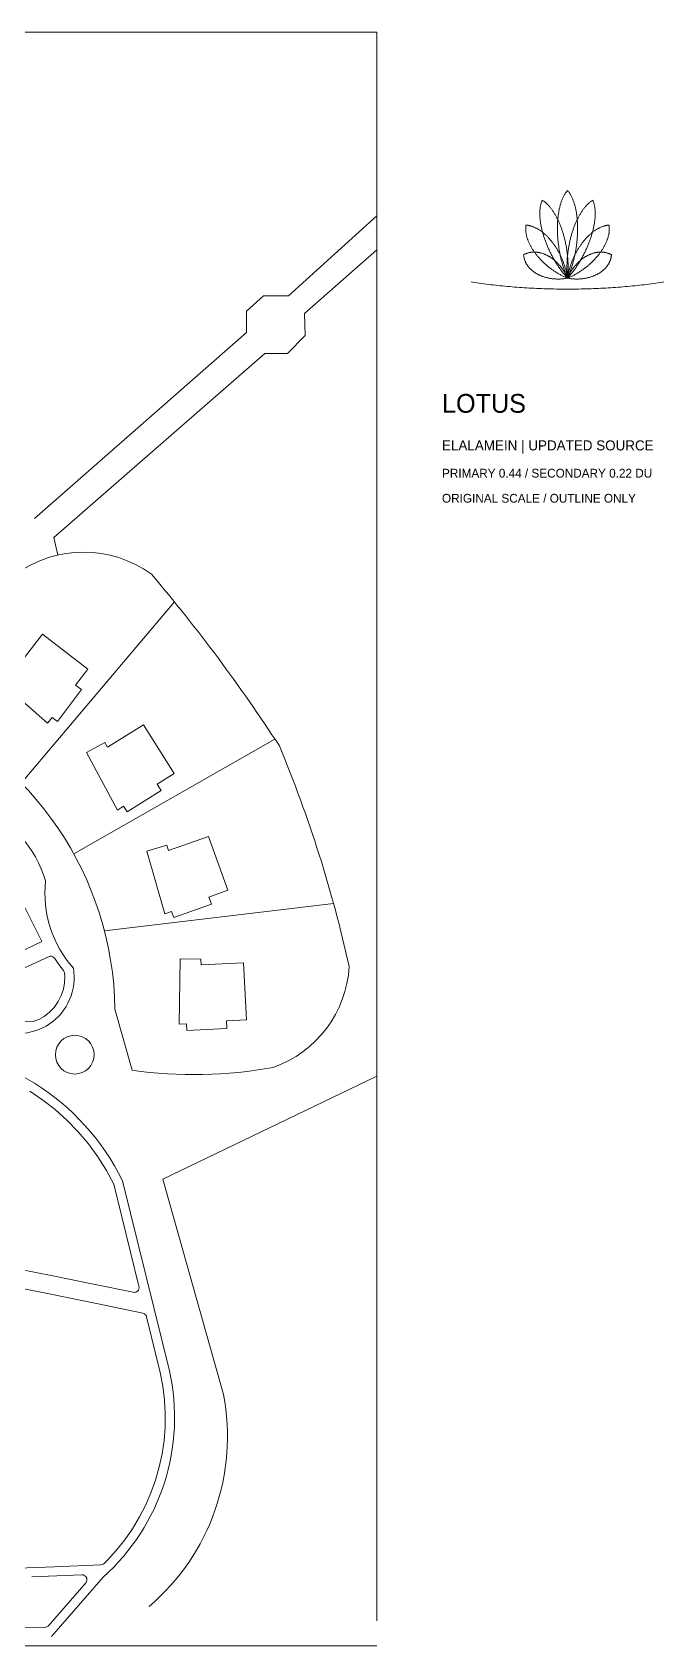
# Model space of a CAD drawing. Header units: inches. Extents: x 36 to 78.3, y 17.3 to 55.9.
# Drawn here: x 63.2 to 78.3, y 17.31 to 55.9 of the extents above; entities that cross this region are included whole.
import ezdxf

# ---------------------------------------------------------------- set-up
doc = ezdxf.new("R2010")
doc.units = ezdxf.units.IN
for name, color, linetype, lineweight in [('01_ORIGINAL_PLAN', 7, 'Continuous', 20), ('02_CONCEPT_CLOSED_AREAS', 7, 'Continuous', 15), ('03_CONCEPT_ICON', 7, 'Continuous', 15), ('04_TITLE', 7, 'Continuous', 15)]:
    doc.layers.add(name, color=color, linetype=linetype, lineweight=lineweight)

msp = doc.modelspace()

# ---------------------------------------------------------------- linework, layer by layer
at = {"layer": '01_ORIGINAL_PLAN'}
for p, q in [((36.248, 55.9), (71.442, 55.9)), ((71.442, 55.9), (71.442, 17.906)), ((71.442, 17.312), (36.248, 17.312))]:
    msp.add_line(p, q, dxfattribs=at)
for points in [[(63.257, 44.272), (68.329, 48.719), (68.329, 49.231), (68.73, 49.6), (69.33, 49.6), (71.442, 51.512), (71.442, 50.696), (69.711, 49.177), (69.725, 48.651), (69.304, 48.218), (68.761, 48.218), (63.72, 43.82), (63.817, 43.397)], [(66.604, 42.276), (62.941, 37.945)], [(69.006, 38.995), (64.196, 36.253)], [(70.407, 35.063), (64.93, 34.409)], [(65.18, 32.538), (65.591, 31.078)], [(71.442, 30.938), (66.326, 28.468)], [(66.326, 28.468), (67.775, 23.323)]]:
    msp.add_lwpolyline(points, dxfattribs=at)
for points in [[(60.29, 39.74, -0.089338), (62.813, 42.944, -0.322066), (66.051, 42.944, -0.030946), (69.111, 38.833, -0.044664), (70.78, 33.554, -0.301674), (68.967, 31.144, -0.082145), (65.591, 31.078)], [(60.29, 39.74, -0.300089), (65.18, 32.538)], [(59.998, 35.322), (60.235, 35.059), (61.831, 36.816), (61.933, 37.418, -0.214593), (63.522, 35.602, 0.212382), (64.188, 33.517, -0.642649), (62.166, 32.15, 0.132984), (51.615, 31.858, -0.471407), (50.913, 32.245)], [(53.65, 30.945, -0.14301), (60.243, 31.63, -0.286424), (65.36, 28.431), (66.481, 23.89, -0.272091), (64.9, 18.954), (63.661, 17.533)]]:
    msp.add_lwpolyline(points, format="xyb", dxfattribs=at)
for points in [[(62.827, 40.702), (63.445, 41.502), (64.534, 40.672), (64.241, 40.288), (64.384, 40.18), (63.804, 39.42), (63.677, 39.516), (63.571, 39.377), (62.394, 40.407), (62.722, 40.782)], [(65.006, 38.799), (65.865, 39.334), (66.595, 38.175), (66.187, 37.918), (66.283, 37.767), (65.474, 37.257), (65.389, 37.391), (65.242, 37.298), (64.498, 38.674), (64.936, 38.911)], [(66.464, 36.332), (67.417, 36.67), (67.882, 35.382), (67.428, 35.218), (67.489, 35.05), (66.59, 34.725), (66.536, 34.875), (66.372, 34.816), (65.94, 36.319), (66.419, 36.457)], [(61.796, 34.957), (62.78, 35.461), (63.435, 34.152), (62.399, 33.663)], [(67.244, 33.6), (68.254, 33.648), (68.327, 32.28), (67.845, 32.255), (67.855, 32.076), (66.9, 32.025), (66.892, 32.184), (66.717, 32.175), (66.739, 33.739), (67.237, 33.732)]]:
    msp.add_lwpolyline(points, close=True, dxfattribs=at)
msp.add_circle((64.22, 31.448), 0.463, dxfattribs=at)
msp.add_arc((62.535, 22.313), 5.337, 310.4718, 10.9016, dxfattribs=at)
at = {"layer": '02_CONCEPT_CLOSED_AREAS'}
for points in [[(62.812, 33.426), (63.604, 33.8), (63.635, 33.805), (63.666, 33.803), (63.696, 33.792), (63.722, 33.774), (63.742, 33.75), (63.838, 33.602), (63.952, 33.459), (63.97, 33.429), (63.978, 33.396), (63.985, 33.327), (63.978, 33.167), (63.948, 33.011), (63.898, 32.862), (63.827, 32.721), (63.725, 32.577), (63.614, 32.462), (63.485, 32.362), (63.359, 32.29), (63.275, 32.255), (63.247, 32.248), (63.233, 32.246), (62.53, 32.231)], [(63.146, 30.574), (63.459, 30.363), (63.751, 30.136), (64.039, 29.877), (64.303, 29.605), (64.549, 29.313), (64.775, 29.003), (64.981, 28.675), (65.152, 28.351), (65.755, 25.911), (65.759, 25.879), (65.757, 25.863), (65.753, 25.847), (65.74, 25.818), (65.719, 25.793), (65.706, 25.783), (65.678, 25.769), (65.662, 25.765), (65.646, 25.763), (65.614, 25.765), (64.67, 25.963), (63.697, 26.161), (62.885, 26.32)], [(62.802, 25.888), (63.611, 25.729), (64.743, 25.499), (65.845, 25.266), (65.873, 25.256), (65.886, 25.249), (65.909, 25.229), (65.918, 25.218), (65.932, 25.192), (65.936, 25.177), (66.265, 23.846), (66.327, 23.52), (66.367, 23.194), (66.384, 22.868), (66.38, 22.543), (66.355, 22.221), (66.308, 21.902), (66.241, 21.587), (66.151, 21.27), (66.042, 20.968), (65.918, 20.68), (65.771, 20.393), (65.6, 20.109), (65.415, 19.842), (65.211, 19.587), (64.995, 19.35), (64.921, 19.279), (64.898, 19.262), (64.872, 19.251), (64.844, 19.246), (63.732, 19.202), (62.641, 19.163)], [(63.195, 18.962), (64.386, 19.007), (64.417, 19.005), (64.432, 19), (64.459, 18.986), (64.482, 18.965), (64.491, 18.953), (64.505, 18.925), (64.509, 18.91), (64.511, 18.895), (64.508, 18.864), (64.504, 18.849), (64.491, 18.821), (63.584, 17.781), (63.556, 17.763), (63.523, 17.753), (63.506, 17.752), (59.891, 17.735)]]:
    msp.add_lwpolyline(points, dxfattribs=at)
at = {"layer": '03_CONCEPT_ICON'}
for points in [[(76, 50.02), (75.99, 50.042), (75.981, 50.065), (75.972, 50.087), (75.963, 50.11), (75.954, 50.133), (75.945, 50.156), (75.937, 50.179), (75.928, 50.203), (75.92, 50.226), (75.912, 50.25), (75.905, 50.273), (75.897, 50.297), (75.89, 50.321), (75.883, 50.345), (75.876, 50.368), (75.869, 50.392), (75.863, 50.417), (75.856, 50.441), (75.85, 50.465), (75.844, 50.489), (75.839, 50.514), (75.833, 50.538), (75.828, 50.562), (75.823, 50.587), (75.818, 50.611), (75.813, 50.636), (75.808, 50.66), (75.804, 50.685), (75.8, 50.709), (75.796, 50.734), (75.792, 50.758), (75.789, 50.783), (75.785, 50.807), (75.782, 50.832), (75.779, 50.856), (75.776, 50.88), (75.774, 50.905), (75.772, 50.929), (75.769, 50.953), (75.767, 50.978), (75.766, 51.002), (75.764, 51.026), (75.763, 51.05), (75.761, 51.074), (75.76, 51.098), (75.76, 51.121), (75.759, 51.145), (75.759, 51.169), (75.759, 51.192), (75.759, 51.216), (75.759, 51.239), (75.759, 51.262), (75.76, 51.285), (75.76, 51.308), (75.761, 51.331), (75.763, 51.353), (75.764, 51.376), (75.766, 51.398), (75.767, 51.42), (75.769, 51.442), (75.772, 51.464), (75.774, 51.486), (75.776, 51.507), (75.779, 51.529), (75.782, 51.55), (75.785, 51.571), (75.789, 51.592), (75.792, 51.612), (75.796, 51.633), (75.8, 51.653), (75.804, 51.673), (75.808, 51.692), (75.813, 51.712), (75.818, 51.731), (75.823, 51.75), (75.828, 51.769), (75.833, 51.787), (75.839, 51.805), (75.844, 51.823), (75.85, 51.841), (75.856, 51.859), (75.863, 51.876), (75.869, 51.893), (75.876, 51.909), (75.883, 51.926), (75.89, 51.942), (75.897, 51.957), (75.905, 51.973), (75.912, 51.988), (75.92, 52.002), (75.928, 52.017), (75.937, 52.031), (75.945, 52.045), (75.954, 52.058), (75.963, 52.071), (75.972, 52.084), (75.981, 52.096), (75.99, 52.108), (76, 52.12), (76.01, 52.108), (76.019, 52.096), (76.028, 52.084), (76.037, 52.071), (76.046, 52.058), (76.055, 52.045), (76.063, 52.031), (76.072, 52.017), (76.08, 52.002), (76.088, 51.988), (76.095, 51.973), (76.103, 51.957), (76.11, 51.942), (76.117, 51.926), (76.124, 51.909), (76.131, 51.893), (76.137, 51.876), (76.144, 51.859), (76.15, 51.841), (76.156, 51.823), (76.161, 51.805), (76.167, 51.787), (76.172, 51.769), (76.177, 51.75), (76.182, 51.731), (76.187, 51.712), (76.192, 51.692), (76.196, 51.673), (76.2, 51.653), (76.204, 51.633), (76.208, 51.612), (76.211, 51.592), (76.215, 51.571), (76.218, 51.55), (76.221, 51.529), (76.224, 51.507), (76.226, 51.486), (76.228, 51.464), (76.231, 51.442), (76.233, 51.42), (76.234, 51.398), (76.236, 51.376), (76.237, 51.353), (76.239, 51.331), (76.24, 51.308), (76.24, 51.285), (76.241, 51.262), (76.241, 51.239), (76.241, 51.216), (76.241, 51.192), (76.241, 51.169), (76.241, 51.145), (76.24, 51.121), (76.24, 51.098), (76.239, 51.074), (76.237, 51.05), (76.236, 51.026), (76.234, 51.002), (76.233, 50.978), (76.231, 50.953), (76.228, 50.929), (76.226, 50.905), (76.224, 50.88), (76.221, 50.856), (76.218, 50.832), (76.215, 50.807), (76.211, 50.783), (76.208, 50.758), (76.204, 50.734), (76.2, 50.709), (76.196, 50.685), (76.192, 50.66), (76.187, 50.636), (76.182, 50.611), (76.177, 50.587), (76.172, 50.562), (76.167, 50.538), (76.161, 50.514), (76.156, 50.489), (76.15, 50.465), (76.144, 50.441), (76.137, 50.417), (76.131, 50.392), (76.124, 50.368), (76.117, 50.345), (76.11, 50.321), (76.103, 50.297), (76.095, 50.273), (76.088, 50.25), (76.08, 50.226), (76.072, 50.203), (76.063, 50.179), (76.055, 50.156), (76.046, 50.133), (76.037, 50.11), (76.028, 50.087), (76.019, 50.065), (76.01, 50.042), (76, 50.02)], [(76, 50.02), (75.985, 50.037), (75.97, 50.054), (75.955, 50.072), (75.94, 50.089), (75.925, 50.107), (75.911, 50.125), (75.896, 50.143), (75.882, 50.161), (75.868, 50.179), (75.854, 50.198), (75.84, 50.217), (75.827, 50.235), (75.813, 50.254), (75.8, 50.273), (75.787, 50.293), (75.774, 50.312), (75.761, 50.331), (75.748, 50.351), (75.735, 50.371), (75.723, 50.39), (75.711, 50.41), (75.699, 50.43), (75.687, 50.45), (75.675, 50.471), (75.664, 50.491), (75.652, 50.511), (75.641, 50.532), (75.63, 50.552), (75.619, 50.573), (75.609, 50.593), (75.598, 50.614), (75.588, 50.634), (75.578, 50.655), (75.568, 50.676), (75.558, 50.697), (75.548, 50.718), (75.539, 50.739), (75.53, 50.759), (75.521, 50.78), (75.512, 50.801), (75.504, 50.822), (75.495, 50.843), (75.487, 50.864), (75.479, 50.885), (75.471, 50.906), (75.464, 50.927), (75.456, 50.947), (75.449, 50.968), (75.442, 50.989), (75.436, 51.01), (75.429, 51.031), (75.423, 51.051), (75.417, 51.072), (75.411, 51.092), (75.405, 51.113), (75.4, 51.133), (75.394, 51.154), (75.389, 51.174), (75.385, 51.194), (75.38, 51.214), (75.376, 51.234), (75.372, 51.254), (75.368, 51.274), (75.364, 51.294), (75.361, 51.314), (75.357, 51.333), (75.354, 51.353), (75.352, 51.372), (75.349, 51.391), (75.347, 51.41), (75.345, 51.429), (75.343, 51.448), (75.342, 51.466), (75.341, 51.485), (75.34, 51.503), (75.339, 51.521), (75.338, 51.539), (75.338, 51.557), (75.338, 51.575), (75.338, 51.592), (75.339, 51.61), (75.34, 51.627), (75.341, 51.644), (75.342, 51.66), (75.344, 51.677), (75.346, 51.693), (75.348, 51.709), (75.35, 51.725), (75.353, 51.741), (75.356, 51.756), (75.359, 51.771), (75.362, 51.786), (75.366, 51.801), (75.37, 51.816), (75.374, 51.83), (75.379, 51.844), (75.384, 51.857), (75.389, 51.871), (75.394, 51.884), (75.406, 51.877), (75.419, 51.869), (75.431, 51.86), (75.442, 51.852), (75.454, 51.843), (75.466, 51.834), (75.478, 51.824), (75.489, 51.814), (75.501, 51.803), (75.512, 51.793), (75.524, 51.781), (75.535, 51.77), (75.546, 51.758), (75.557, 51.746), (75.568, 51.734), (75.579, 51.721), (75.59, 51.708), (75.6, 51.695), (75.611, 51.681), (75.622, 51.667), (75.632, 51.653), (75.642, 51.638), (75.652, 51.623), (75.662, 51.608), (75.672, 51.593), (75.682, 51.577), (75.692, 51.561), (75.702, 51.545), (75.711, 51.528), (75.721, 51.512), (75.73, 51.495), (75.739, 51.478), (75.748, 51.46), (75.757, 51.442), (75.766, 51.425), (75.774, 51.406), (75.783, 51.388), (75.791, 51.37), (75.8, 51.351), (75.808, 51.332), (75.816, 51.313), (75.824, 51.293), (75.831, 51.274), (75.839, 51.254), (75.846, 51.234), (75.854, 51.214), (75.861, 51.194), (75.868, 51.173), (75.875, 51.153), (75.882, 51.132), (75.888, 51.111), (75.895, 51.09), (75.901, 51.069), (75.907, 51.047), (75.913, 51.026), (75.919, 51.004), (75.925, 50.983), (75.93, 50.961), (75.935, 50.939), (75.941, 50.917), (75.946, 50.894), (75.951, 50.872), (75.955, 50.85), (75.96, 50.827), (75.964, 50.805), (75.968, 50.782), (75.972, 50.759), (75.976, 50.737), (75.98, 50.714), (75.983, 50.691), (75.987, 50.668), (75.99, 50.645), (75.993, 50.622), (75.995, 50.599), (75.998, 50.575), (76, 50.552), (76.003, 50.529), (76.005, 50.506), (76.006, 50.483), (76.008, 50.459), (76.009, 50.436), (76.011, 50.413), (76.012, 50.389), (76.012, 50.366), (76.013, 50.343), (76.014, 50.319), (76.014, 50.296), (76.014, 50.273), (76.014, 50.25), (76.013, 50.227), (76.013, 50.203), (76.012, 50.18), (76.011, 50.157), (76.009, 50.134), (76.008, 50.111), (76.006, 50.088), (76.004, 50.065), (76.002, 50.043), (76, 50.02)], [(76, 50.02), (75.998, 50.043), (75.996, 50.065), (75.994, 50.088), (75.992, 50.111), (75.991, 50.134), (75.989, 50.157), (75.988, 50.18), (75.987, 50.203), (75.987, 50.227), (75.986, 50.25), (75.986, 50.273), (75.986, 50.296), (75.986, 50.319), (75.987, 50.343), (75.988, 50.366), (75.988, 50.389), (75.989, 50.413), (75.991, 50.436), (75.992, 50.459), (75.994, 50.483), (75.995, 50.506), (75.997, 50.529), (76, 50.552), (76.002, 50.575), (76.005, 50.599), (76.007, 50.622), (76.01, 50.645), (76.013, 50.668), (76.017, 50.691), (76.02, 50.714), (76.024, 50.737), (76.028, 50.759), (76.032, 50.782), (76.036, 50.805), (76.04, 50.827), (76.045, 50.85), (76.049, 50.872), (76.054, 50.894), (76.059, 50.917), (76.065, 50.939), (76.07, 50.961), (76.075, 50.983), (76.081, 51.004), (76.087, 51.026), (76.093, 51.047), (76.099, 51.069), (76.105, 51.09), (76.112, 51.111), (76.118, 51.132), (76.125, 51.153), (76.132, 51.173), (76.139, 51.194), (76.146, 51.214), (76.154, 51.234), (76.161, 51.254), (76.169, 51.274), (76.176, 51.293), (76.184, 51.313), (76.192, 51.332), (76.2, 51.351), (76.209, 51.37), (76.217, 51.388), (76.226, 51.406), (76.234, 51.425), (76.243, 51.442), (76.252, 51.46), (76.261, 51.478), (76.27, 51.495), (76.279, 51.512), (76.289, 51.528), (76.298, 51.545), (76.308, 51.561), (76.318, 51.577), (76.328, 51.593), (76.338, 51.608), (76.348, 51.623), (76.358, 51.638), (76.368, 51.653), (76.378, 51.667), (76.389, 51.681), (76.4, 51.695), (76.41, 51.708), (76.421, 51.721), (76.432, 51.734), (76.443, 51.746), (76.454, 51.758), (76.465, 51.77), (76.476, 51.781), (76.488, 51.793), (76.499, 51.803), (76.511, 51.814), (76.522, 51.824), (76.534, 51.834), (76.546, 51.843), (76.558, 51.852), (76.569, 51.86), (76.581, 51.869), (76.594, 51.877), (76.606, 51.884), (76.611, 51.871), (76.616, 51.857), (76.621, 51.844), (76.626, 51.83), (76.63, 51.816), (76.634, 51.801), (76.638, 51.786), (76.641, 51.771), (76.644, 51.756), (76.647, 51.741), (76.65, 51.725), (76.652, 51.709), (76.654, 51.693), (76.656, 51.677), (76.658, 51.66), (76.659, 51.644), (76.66, 51.627), (76.661, 51.61), (76.662, 51.592), (76.662, 51.575), (76.662, 51.557), (76.662, 51.539), (76.661, 51.521), (76.66, 51.503), (76.659, 51.485), (76.658, 51.466), (76.657, 51.448), (76.655, 51.429), (76.653, 51.41), (76.651, 51.391), (76.648, 51.372), (76.646, 51.353), (76.643, 51.333), (76.639, 51.314), (76.636, 51.294), (76.632, 51.274), (76.628, 51.254), (76.624, 51.234), (76.62, 51.214), (76.615, 51.194), (76.611, 51.174), (76.606, 51.154), (76.6, 51.133), (76.595, 51.113), (76.589, 51.092), (76.583, 51.072), (76.577, 51.051), (76.571, 51.031), (76.564, 51.01), (76.558, 50.989), (76.551, 50.968), (76.544, 50.947), (76.536, 50.927), (76.529, 50.906), (76.521, 50.885), (76.513, 50.864), (76.505, 50.843), (76.496, 50.822), (76.488, 50.801), (76.479, 50.78), (76.47, 50.759), (76.461, 50.739), (76.452, 50.718), (76.442, 50.697), (76.432, 50.676), (76.422, 50.655), (76.412, 50.634), (76.402, 50.614), (76.391, 50.593), (76.381, 50.573), (76.37, 50.552), (76.359, 50.532), (76.348, 50.511), (76.336, 50.491), (76.325, 50.471), (76.313, 50.45), (76.301, 50.43), (76.289, 50.41), (76.277, 50.39), (76.265, 50.371), (76.252, 50.351), (76.239, 50.331), (76.226, 50.312), (76.213, 50.293), (76.2, 50.273), (76.187, 50.254), (76.173, 50.235), (76.16, 50.217), (76.146, 50.198), (76.132, 50.179), (76.118, 50.161), (76.104, 50.143), (76.089, 50.125), (76.075, 50.107), (76.06, 50.089), (76.045, 50.072), (76.03, 50.054), (76.015, 50.037), (76, 50.02)], [(76, 50.02), (75.982, 50.028), (75.964, 50.035), (75.946, 50.043), (75.928, 50.051), (75.91, 50.06), (75.892, 50.068), (75.875, 50.077), (75.857, 50.086), (75.84, 50.095), (75.823, 50.105), (75.805, 50.114), (75.788, 50.124), (75.771, 50.134), (75.754, 50.144), (75.738, 50.154), (75.721, 50.164), (75.705, 50.175), (75.688, 50.186), (75.672, 50.197), (75.656, 50.208), (75.64, 50.219), (75.624, 50.23), (75.608, 50.242), (75.593, 50.253), (75.577, 50.265), (75.562, 50.277), (75.547, 50.289), (75.532, 50.301), (75.517, 50.313), (75.502, 50.326), (75.488, 50.338), (75.474, 50.351), (75.459, 50.363), (75.445, 50.376), (75.431, 50.389), (75.418, 50.402), (75.404, 50.415), (75.391, 50.429), (75.378, 50.442), (75.365, 50.455), (75.352, 50.469), (75.339, 50.482), (75.327, 50.496), (75.315, 50.51), (75.303, 50.524), (75.291, 50.537), (75.279, 50.551), (75.268, 50.565), (75.256, 50.579), (75.245, 50.594), (75.235, 50.608), (75.224, 50.622), (75.214, 50.636), (75.203, 50.651), (75.193, 50.665), (75.184, 50.679), (75.174, 50.694), (75.165, 50.708), (75.156, 50.723), (75.147, 50.737), (75.138, 50.752), (75.13, 50.766), (75.122, 50.781), (75.114, 50.796), (75.106, 50.81), (75.099, 50.825), (75.092, 50.839), (75.085, 50.854), (75.078, 50.869), (75.072, 50.883), (75.066, 50.898), (75.06, 50.912), (75.054, 50.927), (75.049, 50.941), (75.044, 50.956), (75.039, 50.97), (75.034, 50.985), (75.03, 50.999), (75.026, 51.014), (75.022, 51.028), (75.019, 51.042), (75.016, 51.057), (75.013, 51.071), (75.01, 51.085), (75.008, 51.099), (75.006, 51.113), (75.005, 51.127), (75.003, 51.141), (75.002, 51.155), (75.001, 51.169), (75.001, 51.182), (75.001, 51.196), (75.001, 51.209), (75.001, 51.223), (75.002, 51.236), (75.003, 51.249), (75.005, 51.263), (75.007, 51.276), (75.009, 51.289), (75.022, 51.288), (75.035, 51.286), (75.048, 51.284), (75.061, 51.282), (75.074, 51.28), (75.088, 51.277), (75.101, 51.274), (75.114, 51.271), (75.127, 51.267), (75.14, 51.263), (75.154, 51.258), (75.167, 51.254), (75.18, 51.249), (75.193, 51.243), (75.206, 51.238), (75.219, 51.232), (75.232, 51.226), (75.245, 51.219), (75.258, 51.212), (75.271, 51.205), (75.284, 51.198), (75.297, 51.19), (75.31, 51.183), (75.323, 51.174), (75.336, 51.166), (75.349, 51.157), (75.362, 51.148), (75.374, 51.139), (75.387, 51.13), (75.4, 51.12), (75.412, 51.11), (75.425, 51.1), (75.437, 51.089), (75.45, 51.078), (75.462, 51.067), (75.474, 51.056), (75.486, 51.045), (75.498, 51.033), (75.51, 51.021), (75.522, 51.009), (75.534, 50.997), (75.546, 50.984), (75.558, 50.972), (75.569, 50.959), (75.581, 50.946), (75.592, 50.932), (75.604, 50.919), (75.615, 50.905), (75.626, 50.891), (75.637, 50.877), (75.648, 50.863), (75.659, 50.848), (75.669, 50.833), (75.68, 50.818), (75.691, 50.803), (75.701, 50.788), (75.711, 50.773), (75.721, 50.757), (75.731, 50.742), (75.741, 50.726), (75.751, 50.71), (75.761, 50.694), (75.77, 50.677), (75.779, 50.661), (75.789, 50.644), (75.798, 50.628), (75.807, 50.611), (75.815, 50.594), (75.824, 50.577), (75.832, 50.56), (75.841, 50.542), (75.849, 50.525), (75.857, 50.507), (75.865, 50.489), (75.872, 50.472), (75.88, 50.454), (75.887, 50.436), (75.894, 50.418), (75.901, 50.399), (75.908, 50.381), (75.915, 50.363), (75.921, 50.344), (75.927, 50.326), (75.933, 50.307), (75.939, 50.288), (75.945, 50.269), (75.95, 50.251), (75.956, 50.232), (75.961, 50.213), (75.966, 50.194), (75.97, 50.175), (75.975, 50.155), (75.979, 50.136), (75.983, 50.117), (75.987, 50.098), (75.991, 50.078), (75.994, 50.059), (75.997, 50.039), (76, 50.02)], [(76, 50.02), (76.003, 50.039), (76.006, 50.059), (76.009, 50.078), (76.013, 50.098), (76.017, 50.117), (76.021, 50.136), (76.025, 50.155), (76.03, 50.175), (76.034, 50.194), (76.039, 50.213), (76.044, 50.232), (76.05, 50.251), (76.055, 50.269), (76.061, 50.288), (76.067, 50.307), (76.073, 50.326), (76.079, 50.344), (76.085, 50.363), (76.092, 50.381), (76.099, 50.399), (76.106, 50.418), (76.113, 50.436), (76.12, 50.454), (76.128, 50.472), (76.135, 50.489), (76.143, 50.507), (76.151, 50.525), (76.159, 50.542), (76.168, 50.56), (76.176, 50.577), (76.185, 50.594), (76.193, 50.611), (76.202, 50.628), (76.211, 50.644), (76.221, 50.661), (76.23, 50.677), (76.239, 50.694), (76.249, 50.71), (76.259, 50.726), (76.269, 50.742), (76.279, 50.757), (76.289, 50.773), (76.299, 50.788), (76.309, 50.803), (76.32, 50.818), (76.331, 50.833), (76.341, 50.848), (76.352, 50.863), (76.363, 50.877), (76.374, 50.891), (76.385, 50.905), (76.396, 50.919), (76.408, 50.932), (76.419, 50.946), (76.431, 50.959), (76.442, 50.972), (76.454, 50.984), (76.466, 50.997), (76.478, 51.009), (76.49, 51.021), (76.502, 51.033), (76.514, 51.045), (76.526, 51.056), (76.538, 51.067), (76.55, 51.078), (76.563, 51.089), (76.575, 51.1), (76.588, 51.11), (76.6, 51.12), (76.613, 51.13), (76.626, 51.139), (76.638, 51.148), (76.651, 51.157), (76.664, 51.166), (76.677, 51.174), (76.69, 51.183), (76.703, 51.19), (76.716, 51.198), (76.729, 51.205), (76.742, 51.212), (76.755, 51.219), (76.768, 51.226), (76.781, 51.232), (76.794, 51.238), (76.807, 51.243), (76.82, 51.249), (76.833, 51.254), (76.846, 51.258), (76.86, 51.263), (76.873, 51.267), (76.886, 51.271), (76.899, 51.274), (76.912, 51.277), (76.926, 51.28), (76.939, 51.282), (76.952, 51.284), (76.965, 51.286), (76.978, 51.288), (76.991, 51.289), (76.993, 51.276), (76.995, 51.263), (76.997, 51.249), (76.998, 51.236), (76.999, 51.223), (76.999, 51.209), (76.999, 51.196), (76.999, 51.182), (76.999, 51.169), (76.998, 51.155), (76.997, 51.141), (76.995, 51.127), (76.994, 51.113), (76.992, 51.099), (76.99, 51.085), (76.987, 51.071), (76.984, 51.057), (76.981, 51.042), (76.978, 51.028), (76.974, 51.014), (76.97, 50.999), (76.966, 50.985), (76.961, 50.97), (76.956, 50.956), (76.951, 50.941), (76.946, 50.927), (76.94, 50.912), (76.934, 50.898), (76.928, 50.883), (76.922, 50.869), (76.915, 50.854), (76.908, 50.839), (76.901, 50.825), (76.894, 50.81), (76.886, 50.796), (76.878, 50.781), (76.87, 50.766), (76.862, 50.752), (76.853, 50.737), (76.844, 50.723), (76.835, 50.708), (76.826, 50.694), (76.816, 50.679), (76.807, 50.665), (76.797, 50.651), (76.786, 50.636), (76.776, 50.622), (76.765, 50.608), (76.755, 50.594), (76.744, 50.579), (76.732, 50.565), (76.721, 50.551), (76.709, 50.537), (76.697, 50.524), (76.685, 50.51), (76.673, 50.496), (76.661, 50.482), (76.648, 50.469), (76.635, 50.455), (76.622, 50.442), (76.609, 50.429), (76.596, 50.415), (76.582, 50.402), (76.569, 50.389), (76.555, 50.376), (76.541, 50.363), (76.526, 50.351), (76.512, 50.338), (76.498, 50.326), (76.483, 50.313), (76.468, 50.301), (76.453, 50.289), (76.438, 50.277), (76.423, 50.265), (76.407, 50.253), (76.392, 50.242), (76.376, 50.23), (76.36, 50.219), (76.344, 50.208), (76.328, 50.197), (76.312, 50.186), (76.295, 50.175), (76.279, 50.164), (76.262, 50.154), (76.246, 50.144), (76.229, 50.134), (76.212, 50.124), (76.195, 50.114), (76.177, 50.105), (76.16, 50.095), (76.143, 50.086), (76.125, 50.077), (76.108, 50.068), (76.09, 50.06), (76.072, 50.051), (76.054, 50.043), (76.036, 50.035), (76.018, 50.028), (76, 50.02)], [(76, 50.02), (75.984, 50.017), (75.968, 50.014), (75.952, 50.012), (75.936, 50.01), (75.921, 50.007), (75.905, 50.006), (75.889, 50.004), (75.873, 50.002), (75.858, 50.001), (75.842, 50), (75.827, 49.999), (75.811, 49.999), (75.796, 49.998), (75.78, 49.998), (75.765, 49.998), (75.75, 49.998), (75.734, 49.999), (75.719, 50), (75.704, 50), (75.689, 50.001), (75.674, 50.003), (75.659, 50.004), (75.644, 50.006), (75.63, 50.007), (75.615, 50.009), (75.6, 50.011), (75.586, 50.014), (75.571, 50.016), (75.557, 50.019), (75.543, 50.022), (75.529, 50.025), (75.515, 50.028), (75.501, 50.032), (75.487, 50.035), (75.474, 50.039), (75.46, 50.043), (75.447, 50.047), (75.433, 50.051), (75.42, 50.056), (75.407, 50.06), (75.394, 50.065), (75.381, 50.07), (75.368, 50.075), (75.356, 50.081), (75.344, 50.086), (75.331, 50.092), (75.319, 50.097), (75.307, 50.103), (75.295, 50.109), (75.284, 50.116), (75.272, 50.122), (75.261, 50.128), (75.249, 50.135), (75.238, 50.142), (75.227, 50.149), (75.217, 50.156), (75.206, 50.163), (75.196, 50.171), (75.185, 50.178), (75.175, 50.186), (75.165, 50.194), (75.156, 50.202), (75.146, 50.21), (75.137, 50.218), (75.128, 50.226), (75.119, 50.235), (75.11, 50.243), (75.102, 50.252), (75.093, 50.261), (75.085, 50.27), (75.077, 50.279), (75.069, 50.288), (75.062, 50.298), (75.055, 50.307), (75.048, 50.317), (75.041, 50.326), (75.034, 50.336), (75.028, 50.346), (75.021, 50.356), (75.015, 50.366), (75.01, 50.377), (75.004, 50.387), (74.999, 50.398), (74.994, 50.408), (74.989, 50.419), (74.985, 50.43), (74.98, 50.441), (74.976, 50.452), (74.973, 50.463), (74.969, 50.474), (74.966, 50.485), (74.963, 50.497), (74.96, 50.508), (74.958, 50.52), (74.955, 50.531), (74.953, 50.543), (74.952, 50.555), (74.95, 50.567), (74.949, 50.579), (74.96, 50.584), (74.97, 50.59), (74.981, 50.595), (74.992, 50.6), (75.003, 50.605), (75.014, 50.609), (75.025, 50.613), (75.036, 50.617), (75.047, 50.621), (75.058, 50.624), (75.07, 50.627), (75.081, 50.63), (75.093, 50.633), (75.104, 50.635), (75.116, 50.637), (75.127, 50.639), (75.139, 50.64), (75.15, 50.642), (75.162, 50.643), (75.174, 50.643), (75.186, 50.644), (75.198, 50.644), (75.209, 50.644), (75.221, 50.644), (75.233, 50.643), (75.245, 50.642), (75.257, 50.641), (75.269, 50.64), (75.281, 50.639), (75.293, 50.637), (75.305, 50.635), (75.317, 50.633), (75.329, 50.63), (75.341, 50.628), (75.353, 50.625), (75.365, 50.622), (75.377, 50.618), (75.389, 50.615), (75.401, 50.611), (75.413, 50.607), (75.425, 50.603), (75.437, 50.598), (75.449, 50.593), (75.461, 50.588), (75.473, 50.583), (75.485, 50.578), (75.497, 50.572), (75.508, 50.567), (75.52, 50.561), (75.532, 50.554), (75.543, 50.548), (75.555, 50.541), (75.567, 50.534), (75.578, 50.527), (75.59, 50.52), (75.601, 50.513), (75.612, 50.505), (75.624, 50.497), (75.635, 50.489), (75.646, 50.481), (75.657, 50.472), (75.668, 50.464), (75.679, 50.455), (75.69, 50.446), (75.701, 50.437), (75.711, 50.427), (75.722, 50.418), (75.732, 50.408), (75.743, 50.398), (75.753, 50.388), (75.763, 50.377), (75.774, 50.367), (75.784, 50.356), (75.794, 50.345), (75.803, 50.334), (75.813, 50.323), (75.823, 50.312), (75.832, 50.3), (75.842, 50.288), (75.851, 50.276), (75.86, 50.264), (75.869, 50.252), (75.878, 50.24), (75.886, 50.227), (75.895, 50.214), (75.904, 50.202), (75.912, 50.188), (75.92, 50.175), (75.928, 50.162), (75.936, 50.148), (75.944, 50.135), (75.951, 50.121), (75.959, 50.107), (75.966, 50.093), (75.973, 50.079), (75.98, 50.064), (75.987, 50.05), (75.994, 50.035), (76, 50.02)], [(76, 50.02), (76.006, 50.035), (76.013, 50.05), (76.02, 50.064), (76.027, 50.079), (76.034, 50.093), (76.041, 50.107), (76.049, 50.121), (76.056, 50.135), (76.064, 50.148), (76.072, 50.162), (76.08, 50.175), (76.088, 50.188), (76.096, 50.202), (76.105, 50.214), (76.114, 50.227), (76.122, 50.24), (76.131, 50.252), (76.14, 50.264), (76.149, 50.276), (76.158, 50.288), (76.168, 50.3), (76.177, 50.312), (76.187, 50.323), (76.197, 50.334), (76.206, 50.345), (76.216, 50.356), (76.226, 50.367), (76.237, 50.377), (76.247, 50.388), (76.257, 50.398), (76.268, 50.408), (76.278, 50.418), (76.289, 50.427), (76.299, 50.437), (76.31, 50.446), (76.321, 50.455), (76.332, 50.464), (76.343, 50.472), (76.354, 50.481), (76.365, 50.489), (76.376, 50.497), (76.388, 50.505), (76.399, 50.513), (76.41, 50.52), (76.422, 50.527), (76.433, 50.534), (76.445, 50.541), (76.457, 50.548), (76.468, 50.554), (76.48, 50.561), (76.492, 50.567), (76.503, 50.572), (76.515, 50.578), (76.527, 50.583), (76.539, 50.588), (76.551, 50.593), (76.563, 50.598), (76.575, 50.603), (76.587, 50.607), (76.599, 50.611), (76.611, 50.615), (76.623, 50.618), (76.635, 50.622), (76.647, 50.625), (76.659, 50.628), (76.671, 50.63), (76.683, 50.633), (76.695, 50.635), (76.707, 50.637), (76.719, 50.639), (76.731, 50.64), (76.743, 50.641), (76.755, 50.642), (76.767, 50.643), (76.779, 50.644), (76.791, 50.644), (76.802, 50.644), (76.814, 50.644), (76.826, 50.643), (76.838, 50.643), (76.85, 50.642), (76.861, 50.64), (76.873, 50.639), (76.884, 50.637), (76.896, 50.635), (76.907, 50.633), (76.919, 50.63), (76.93, 50.627), (76.942, 50.624), (76.953, 50.621), (76.964, 50.617), (76.975, 50.613), (76.986, 50.609), (76.997, 50.605), (77.008, 50.6), (77.019, 50.595), (77.03, 50.59), (77.04, 50.584), (77.051, 50.579), (77.05, 50.567), (77.048, 50.555), (77.047, 50.543), (77.045, 50.531), (77.042, 50.52), (77.04, 50.508), (77.037, 50.497), (77.034, 50.485), (77.031, 50.474), (77.027, 50.463), (77.024, 50.452), (77.02, 50.441), (77.015, 50.43), (77.011, 50.419), (77.006, 50.408), (77.001, 50.398), (76.996, 50.387), (76.99, 50.377), (76.985, 50.366), (76.979, 50.356), (76.972, 50.346), (76.966, 50.336), (76.959, 50.326), (76.952, 50.317), (76.945, 50.307), (76.938, 50.298), (76.931, 50.288), (76.923, 50.279), (76.915, 50.27), (76.907, 50.261), (76.898, 50.252), (76.89, 50.243), (76.881, 50.235), (76.872, 50.226), (76.863, 50.218), (76.854, 50.21), (76.844, 50.202), (76.835, 50.194), (76.825, 50.186), (76.815, 50.178), (76.804, 50.171), (76.794, 50.163), (76.783, 50.156), (76.773, 50.149), (76.762, 50.142), (76.751, 50.135), (76.739, 50.128), (76.728, 50.122), (76.716, 50.116), (76.705, 50.109), (76.693, 50.103), (76.681, 50.097), (76.669, 50.092), (76.656, 50.086), (76.644, 50.081), (76.632, 50.075), (76.619, 50.07), (76.606, 50.065), (76.593, 50.06), (76.58, 50.056), (76.567, 50.051), (76.553, 50.047), (76.54, 50.043), (76.526, 50.039), (76.513, 50.035), (76.499, 50.032), (76.485, 50.028), (76.471, 50.025), (76.457, 50.022), (76.443, 50.019), (76.429, 50.016), (76.414, 50.014), (76.4, 50.011), (76.385, 50.009), (76.37, 50.007), (76.356, 50.006), (76.341, 50.004), (76.326, 50.003), (76.311, 50.001), (76.296, 50), (76.281, 50), (76.266, 49.999), (76.25, 49.998), (76.235, 49.998), (76.22, 49.998), (76.204, 49.998), (76.189, 49.999), (76.173, 49.999), (76.158, 50), (76.142, 50.001), (76.127, 50.002), (76.111, 50.004), (76.095, 50.006), (76.079, 50.007), (76.064, 50.01), (76.048, 50.012), (76.032, 50.014), (76.016, 50.017), (76, 50.02)], [(73.7, 49.929), (73.725, 49.925), (73.779, 49.916), (73.834, 49.908), (73.888, 49.9), (73.943, 49.893), (73.998, 49.885), (74.054, 49.878), (74.109, 49.871), (74.165, 49.864), (74.221, 49.857), (74.278, 49.851), (74.334, 49.845), (74.391, 49.839), (74.448, 49.833), (74.505, 49.827), (74.562, 49.822), (74.619, 49.817), (74.677, 49.812), (74.735, 49.807), (74.792, 49.803), (74.85, 49.798), (74.909, 49.794), (74.967, 49.79), (75.025, 49.787), (75.084, 49.783), (75.142, 49.78), (75.201, 49.777), (75.26, 49.774), (75.319, 49.772), (75.378, 49.769), (75.437, 49.767), (75.496, 49.765), (75.555, 49.764), (75.614, 49.762), (75.674, 49.761), (75.733, 49.76), (75.792, 49.759), (75.852, 49.758), (75.911, 49.758), (75.97, 49.758), (76.03, 49.758), (76.089, 49.758), (76.148, 49.758), (76.208, 49.759), (76.267, 49.76), (76.326, 49.761), (76.386, 49.762), (76.445, 49.764), (76.504, 49.765), (76.563, 49.767), (76.622, 49.769), (76.681, 49.772), (76.74, 49.774), (76.799, 49.777), (76.858, 49.78), (76.916, 49.783), (76.975, 49.787), (77.033, 49.79), (77.091, 49.794), (77.15, 49.798), (77.208, 49.803), (77.265, 49.807), (77.323, 49.812), (77.381, 49.817), (77.438, 49.822), (77.495, 49.827), (77.552, 49.833), (77.609, 49.839), (77.666, 49.845), (77.722, 49.851), (77.779, 49.857), (77.835, 49.864), (77.891, 49.871), (77.946, 49.878), (78.002, 49.885), (78.057, 49.893), (78.112, 49.9), (78.166, 49.908), (78.221, 49.916), (78.275, 49.925), (78.3, 49.929)]]:
    msp.add_lwpolyline(points, dxfattribs=at)

# ---------------------------------------------------------------- texts
at = {"layer": '04_TITLE'}
for s, height, p in [('LOTUS', 0.45, (73, 46.8)), ('ELALAMEIN | UPDATED SOURCE', 0.24, (73, 45.9)), ('PRIMARY 0.44 / SECONDARY 0.22 DU', 0.21, (73, 45.25)), ('ORIGINAL SCALE / OUTLINE ONLY', 0.21, (73, 44.65))]:
    msp.add_text(s, height=height, dxfattribs=at).set_placement(p)

doc.saveas('drawing.dxf')
